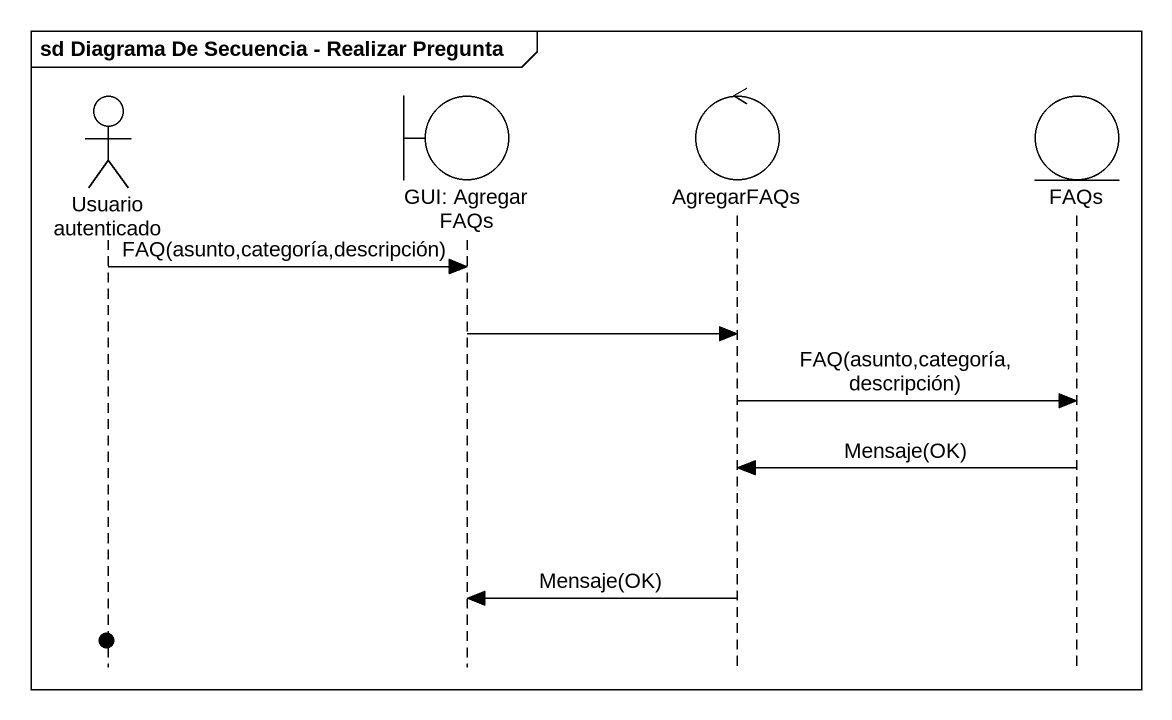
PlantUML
@startuml
mainframe sd Diagrama De Secuencia - Realizar Pregunta
hide footbox
actor "Usuario autenticado" as Usuario_autenticado
boundary "GUI: Agregar FAQs" as GUI_Agregar_FAQs
control AgregarFAQs
entity FAQs

Usuario_autenticado -> GUI_Agregar_FAQs : FAQ(asunto,categoría,descripción)
GUI_Agregar_FAQs -> AgregarFAQs
AgregarFAQs -> FAQs : FAQ(asunto,categoría,descripción)
FAQs -> AgregarFAQs : Mensaje(OK)
AgregarFAQs -> GUI_Agregar_FAQs : Mensaje(OK)
@enduml
